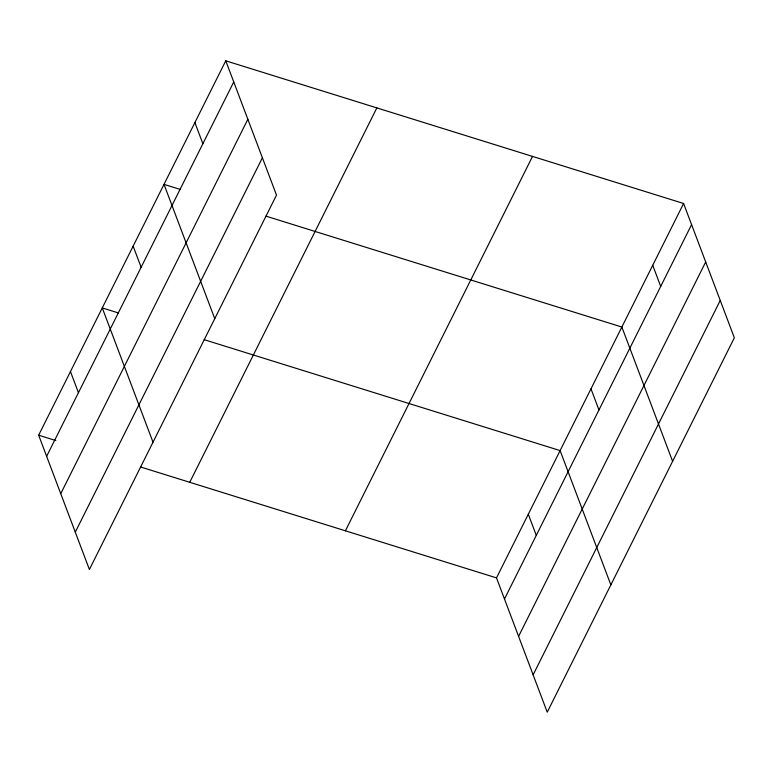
<?xml version="1.0" encoding="UTF-8"?>
<svg xmlns="http://www.w3.org/2000/svg" width="773" height="773" viewBox="0 0 773 773"><rect width="100%" height="100%" fill="white"/><g stroke="black" fill="none" stroke-linecap="round" stroke-linejoin="round"><path stroke-width="1.16" d="M225.764 60.816L276.502 195.115L89.397 569.508L38.65 435.209L225.764 60.816L683.603 203.492L734.35 337.791L547.236 712.184L496.498 577.885L683.603 203.492M46.631 456.341L233.746 81.948M60.748 493.686L247.853 119.293M75.281 532.162L262.395 157.769M189.743 482.294L376.847 107.901M345.405 530.8L532.52 156.407M504.479 599.017L691.584 224.614M518.586 636.363L705.701 261.96M533.128 674.839L720.243 300.446M180.041 189.356L164.011 184.37L214.759 318.66M265.883 216.111L621.859 327.037L672.607 461.336M118.288 312.91L102.268 307.915L153.015 442.214M204.14 339.666L560.106 450.591L610.854 584.89M38.65 435.209L55.82 440.562M140.522 466.96L496.498 577.885M652.731 265.265L660.712 286.397M590.987 388.819L598.969 409.941M528.297 514.238L536.288 535.37M194.883 122.588L202.874 143.72M133.14 246.143L141.121 267.265M70.459 371.562L78.44 392.694"/></g></svg>
